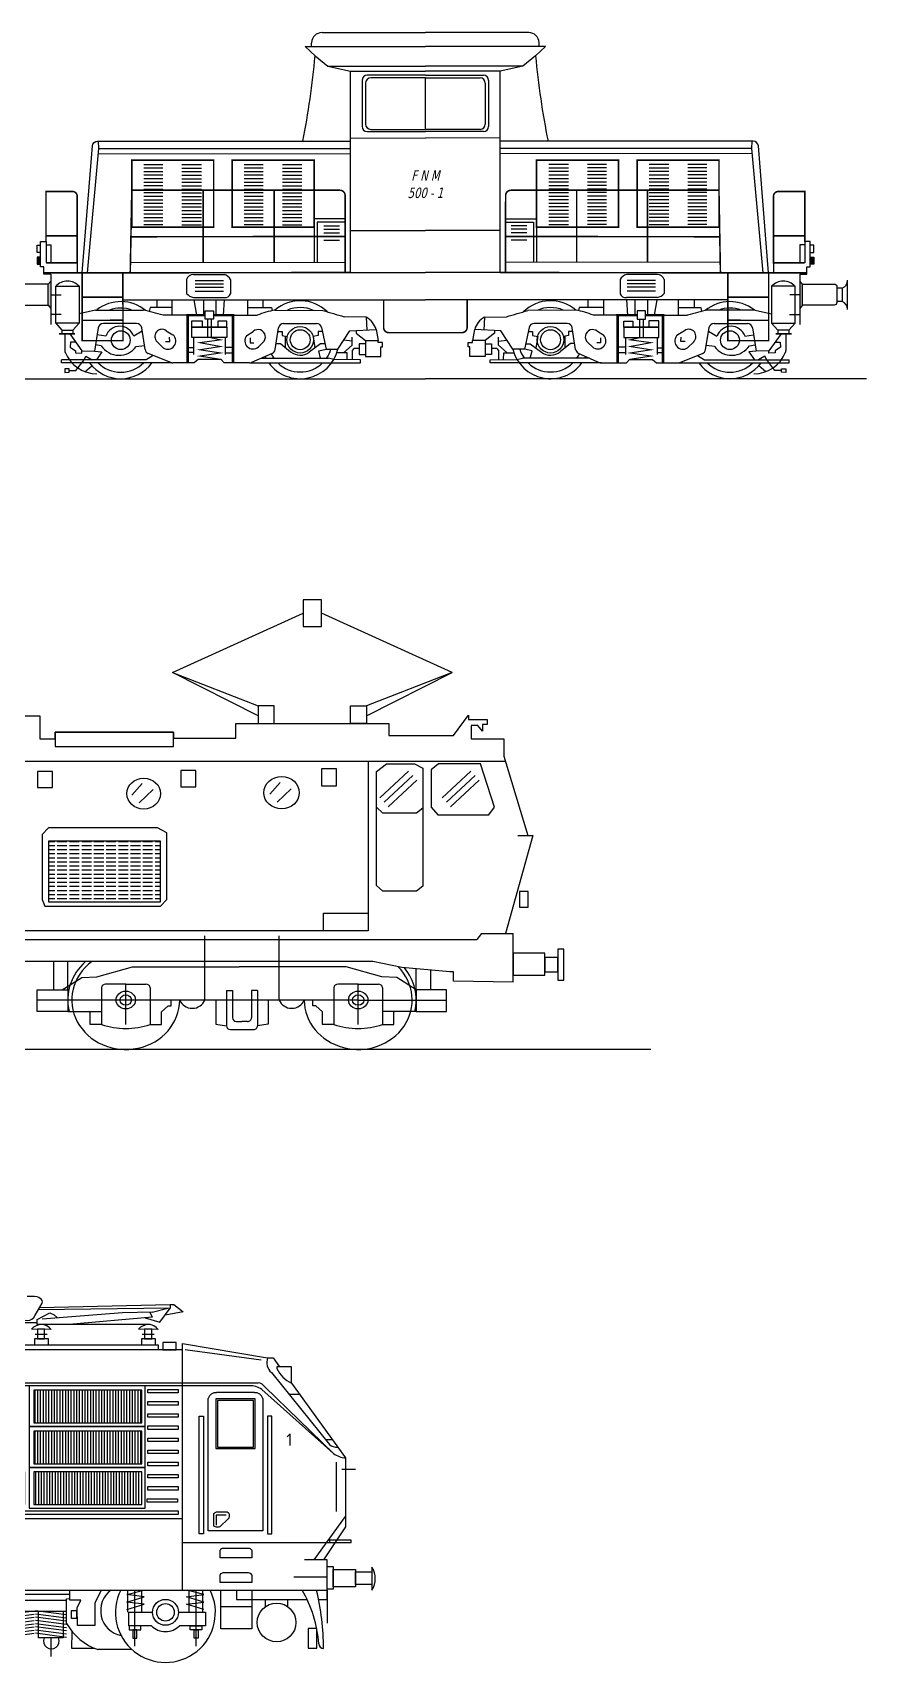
# Model space of a CAD drawing. Extents: x 232357 to 307872, y -9829 to 33775.
# Drawn here: x 297085 to 307309, y -9777 to 10210 of the extents above; entities that cross this region are included whole.
import ezdxf

# ---------------------------------------------------------------- set-up
doc = ezdxf.new("R2010")
doc.units = 0
doc.header["$LTSCALE"] = 750
doc.header["$MEASUREMENT"] = 0
doc.layers.get('0').update_dxf_attribs({"linetype": 'CONTINUOUS'})
doc.styles.get("Standard").update_dxf_attribs({"font": 'eskds.shx', "width": 0.7, "oblique": 14})

# ---------------------------------------------------------------- blocks, each defined once
blk = doc.blocks.new('Skoda 350-004 - lokomotiva')
h = blk.add_hatch()
h.set_pattern_fill('ANSI31', color=256, scale=60, angle=45, style=0)
h.set_pattern_definition([(90, (-1231.785, -578.415), (-7.5, 1e-15), [])])
h.paths.add_polyline_path([(2470.6, 644.9), (2470.6, 733), (2179.3, 733), (2179.3, 644.9)])
h.paths.add_polyline_path([(2158.4, 644.9), (2158.4, 733), (1867, 733), (1867, 644.9)])
h.paths.add_polyline_path([(1867, 623.1), (1867, 535.1), (2158.4, 535.1), (2158.4, 623.1)])
h.paths.add_polyline_path([(2179.3, 623.1), (2179.3, 535.1), (2470.6, 535.1), (2470.6, 623.1)])
h = blk.add_hatch()
h.set_pattern_fill('ANSI31', color=256, scale=60, angle=45, style=0)
h.set_pattern_definition([(90, (3765.4894, -578.415), (7.5, -7e-14), [])])
h.paths.add_polyline_path([(2470.6, 425.2), (2470.6, 513.3), (2179.3, 513.3), (2179.3, 425.2)])
h.paths.add_polyline_path([(2158.4, 513.3), (1867, 513.3), (1867, 425.2), (2158.4, 425.2)])
for p, q in [((1775, 915.3), (2188.7, 915.3)), ((2226.3, 897), (2173.2, 897.7)), ((2215.2, 883.6), (2182.6, 883.6)), ((2514.6, 897), (2461.4, 897.7)), ((2503.5, 883.6), (2470.9, 883.6)), ((2791.6, 813.6), (2587.2, 842)), ((2759.8, 745.2), (1721.4, 745.2)), ((2773.9, 726.5), (2671.1, 726.5)), ((2993.6, 539), (2993.6, 406.7)), ((2579.8, 387.1), (1266.9, 387.1)), ((2579.8, 322.8), (2982.3, 322.8)), ((3034.1, 329), (2975.4, 329)), ((2975.4, 329), (2975.4, 322.8)), ((2982.3, 322.8), (3034.1, 322.8)), ((3034.1, 322.8), (3034.1, 329)), ((2680.8, 281.4), (2680.8, 302.1)), ((2766.4, 281.4), (2680.8, 281.4)), ((2757.7, 307.2), (2689.6, 307.2)), ((2766.4, 302.1), (2766.4, 281.4)), ((2680.8, 215.2), (2680.8, 235.8)), ((2757.7, 241), (2689.6, 241)), ((2766.4, 235.8), (2766.4, 215.2)), ((2880, 230.2), (2969.6, 230.2)), ((3089.8, 256.3), (3089.8, 194.8)), ((2087.3, 184.1), (2276.2, 183.6)), ((2430.2, 182.8), (2475.4, 194.8)), ((2476.8, 176.8), (2430.2, 182.8)), ((2430.2, 162.6), (2476.8, 176.8)), ((2432.8, 135.5), (2432.8, 194.8)), ((2451.4, 43.9), (2451.4, 194.8)), ((2469.9, 135.5), (2469.9, 194.8)), ((2590.9, 176.8), (2637.5, 182.8)), ((2637.5, 162.6), (2590.9, 176.8)), ((2637.5, 182.8), (2592.3, 194.8)), ((2597.8, 135.5), (2597.8, 194.8)), ((2616.4, 43.9), (2616.4, 194.8)), ((2634.9, 135.5), (2634.9, 194.8)), ((2766.4, 215.2), (2680.8, 215.2)), ((2096.1, 128.2), (2179.9, 138.9)), ((2267.4, 128.2), (2183.6, 138.9)), ((2476.8, 156.9), (2430.2, 162.6)), ((2430.2, 142.1), (2476.8, 156.9)), ((2590.9, 156.9), (2637.5, 162.6)), ((2637.5, 142.1), (2590.9, 156.9)), ((2803.5, 150.3), (2803.5, 169.3)), ((2863, 150.3), (2863, 169.3)), ((2096.1, 119.5), (2179.9, 130.3)), ((2096.1, 110.8), (2179.9, 121.6)), ((2096.1, 102.2), (2179.9, 112.9)), ((2096.1, 93.5), (2179.9, 104.3)), ((2096.1, 84.9), (2179.9, 95.6)), ((2267.4, 119.5), (2183.6, 130.3)), ((2267.4, 110.8), (2183.6, 121.6)), ((2267.4, 102.2), (2183.6, 112.9)), ((2267.4, 93.5), (2183.6, 104.3)), ((2267.4, 84.9), (2183.6, 95.6)), ((2096.1, 76.2), (2179.9, 87)), ((2096.1, 67.5), (2179.9, 78.3)), ((2267.4, 76.2), (2183.6, 87)), ((2267.4, 67.5), (2183.6, 78.3)), ((2225.7, 15.9), (2225.7, 65.8)), ((2443.7, 34.5), (2352.6, 34.5))]:
    blk.add_line(p, q)
at = {"lineweight": 30}
blk.add_line((3008.6, 520.4), (3046, 520.4), dxfattribs=at)
for points in [[(2182.6, 934.8), (2201.8, 967.8), (2202.8, 971), (2201.5, 975), (2198.9, 978), (2192.6, 982.4), (2188.3, 984.4), (2181.5, 985.8), (2161.8, 985.8)], [(2492.1, 943.6), (2498.2, 929.5), (2274.1, 909.7), (2188.7, 909.7), (2188.7, 923.4), (2222.2, 941.7), (2233.7, 936.3), (2243, 928.1)], [(2194.9, 955.9), (2546.6, 964.3), (2546.9, 954.2), (2191.2, 949.6)], [(2498.1, 943.7), (2418.2, 941.7), (2201.6, 924.9)], [(2479.6, 927.8), (2519.1, 916.2), (2546.9, 954.2)], [(2498.1, 943.7), (2540.3, 954.1)], [(2546.6, 964.3), (2556.8, 964.3), (2581.9, 944.6), (2533, 935.2)], [(2493, 909.7), (2188.7, 909.7)], [(2579.8, 842), (1721.4, 842)], [(2579.8, 194.8), (2579.8, 858.8)], [(2579.8, 858.8), (2808.7, 820.7), (2823.6, 819.9), (2840.6, 796.5)], [(2872.9, 751.9), (2872.9, 796.5), (2834.1, 796.5), (2834.1, 791.7)], [(1721.4, 753.1), (2783.7, 753.1)], [(2819, 780.6), (2975.7, 586.8)], [(2872.9, 751.9), (3018.7, 551), (3018.7, 365.1), (2959.1, 276)], [(2796.1, 711.2), (2796.1, 354.3), (2648.9, 354.3), (2648.9, 711.2)], [(2801.8, 742), (2986.7, 562.6), (2793.4, 735.1)], [(2866.1, 722.3), (2894.1, 722.8)], [(2870, 584.6), (2869.7, 615.2), (2861.4, 607.1)], [(2983.4, 599.7), (2965.7, 599.1)], [(2663.7, 368.3), (2663.7, 397.6), (2664.5, 400.6), (2665.8, 402.1), (2667.6, 403.7), (2669.1, 405), (2670.9, 405.8), (2672.6, 405.8), (2697.5, 405.8), (2699.8, 405.2), (2703, 403.6), (2704.5, 401.7), (2705.2, 398.8), (2705.2, 394.1), (2705.2, 391.5), (2704.4, 389.2), (2702.7, 386.9), (2679.9, 364.8), (2677.3, 363.8), (2673.8, 363.8), (2670.9, 364.2), (2668.2, 364.8), (2666, 365.6), (2664.5, 366.5), (2663.7, 368.1), (2663.7, 368.3)], [(2697.3, 396.2), (2670.4, 396.2), (2670.4, 370)], [(2934.2, 276), (3018.7, 392.6)], [(1266.9, 149.4), (1485.9, 149.4), (1661, 194.8), (2969.6, 194.8), (2969.6, 276), (2908.4, 276)], [(2361.1, 194.8), (2343.7, 159.1), (2343.7, 99.3), (2297.1, 99.3), (2296.4, 146.8), (2305.8, 167.3), (2276.6, 167.3), (2275.9, 194.8)], [(2766.3, 194.8), (2766.3, 90.7), (2682.8, 90.7), (2682.8, 194.8)], [(2725.6, 194.8), (2725.6, 169.3), (2915.4, 169.3)], [(2946.4, 169.3), (2969.1, 169.3), (2969.1, 194.8), (2969.1, 105.6)], [(2267.7, 105.1), (2267.7, 171.5), (2276.5, 171.7)], [(2496.4, 98.8), (2434.9, 98.8), (2434.9, 135.5), (2499, 135.5)], [(2568.7, 135.5), (2642.1, 135.5), (2642.1, 98.8), (2571.3, 98.8)], [(2682.8, 151), (2766.3, 151)], [(2344, 37.6), (2281.3, 37.6), (2282.8, 82.7)]]:
    blk.add_lwpolyline(points)
for points in [[(2208.4, 897.2), (2189.2, 897.2), (2189.2, 871.1), (2208.4, 871.1)], [(2496.7, 897.2), (2477.4, 897.2), (2477.4, 871.1), (2496.7, 871.1)], [(2513.9, 842), (1828.1, 842), (1828.1, 855.1), (2513.9, 855.1)], [(2218.8, 871.1), (2180.9, 871.1), (2180.9, 855.1), (2218.8, 855.1)], [(2507.1, 871.1), (2469.2, 871.1), (2469.2, 855.1), (2507.1, 855.1)], [(2527, 842), (2562.8, 842), (2562.8, 861.4), (2527, 861.4)], [(2478.9, 745.1), (2166.7, 745.1), (2166.7, 635.2), (2478.9, 635.2)], [(2470.6, 733), (2179.3, 733), (2179.3, 644.9), (2470.6, 644.9)], [(2567.9, 725.7), (2486.3, 725.7), (2486.3, 735.1), (2567.9, 735.1)], [(2567.9, 693), (2486.3, 693), (2486.3, 702.4), (2567.9, 702.4)], [(2775, 710.1), (2669.6, 710.1), (2669.6, 575.9), (2775, 575.9)], [(2770.7, 705.8), (2674.4, 705.8), (2674.4, 579.8), (2770.7, 579.8)], [(2567.9, 660.3), (2486.3, 660.3), (2486.3, 669.7), (2567.9, 669.7)], [(2635.9, 346.7), (2624.3, 346.7), (2624.3, 663.2), (2635.9, 663.2)], [(2809.1, 346.7), (2820.7, 346.7), (2820.7, 663.2), (2809.1, 663.2)], [(2478.9, 635.2), (2166.7, 635.2), (2166.7, 525.3), (2478.9, 525.3)], [(2470.6, 623.1), (2179.3, 623.1), (2179.3, 535.1), (2470.6, 535.1)], [(2567.9, 627.6), (2486.3, 627.6), (2486.3, 637), (2567.9, 637)], [(2567.9, 594.9), (2486.3, 594.9), (2486.3, 604.3), (2567.9, 604.3)], [(2567.9, 562.2), (2486.3, 562.2), (2486.3, 571.6), (2567.9, 571.6)], [(2567.9, 529.4), (2486.3, 529.4), (2486.3, 538.9), (2567.9, 538.9)], [(2478.9, 525.3), (2166.7, 525.3), (2166.7, 415.5), (2478.9, 415.5)], [(2470.6, 513.3), (2179.3, 513.3), (2179.3, 425.2), (2470.6, 425.2)], [(2567.9, 496.7), (2486.3, 496.7), (2486.3, 506.1), (2567.9, 506.1)], [(2565.9, 431.3), (2484.3, 431.3), (2484.3, 440.7), (2565.9, 440.7)], [(2567.9, 464), (2486.3, 464), (2486.3, 473.4), (2567.9, 473.4)], [(2567.9, 398.6), (1349.1, 398.6), (1349.1, 408), (2567.9, 408)], [(2969.6, 258.5), (2985.1, 258.5), (2985.1, 197.4), (2969.6, 197.4)], [(2985.1, 250.1), (3046, 250.1), (3046, 203.8), (2985.1, 203.8)], [(3046, 243.9), (3089.8, 243.9), (3089.8, 209.8), (3046, 209.8)], [(2267.7, 167.1), (2095.7, 167.1), (2095.7, 138.3), (2267.7, 138.3)], [(2258.3, 65.8), (2192, 65.8), (2192, 138.3), (2258.3, 138.3)], [(2293.9, 118.3), (2281.1, 118.3), (2281.1, 140.1), (2293.9, 140.1)], [(2436.1, 87.8), (2467.5, 87.8), (2467.5, 98.8), (2436.1, 98.8)], [(2445.8, 65.2), (2456.5, 65.2), (2456.5, 87.8), (2445.8, 87.8)], [(2631.6, 87.8), (2600.2, 87.8), (2600.2, 98.8), (2631.6, 98.8)], [(2621.9, 65.2), (2611.2, 65.2), (2611.2, 87.8), (2621.9, 87.8)], [(2917.9, 38.4), (2941.3, 38.4), (2941.3, 91), (2917.9, 91)]]:
    blk.add_lwpolyline(points, close=True)
for centre, radius in [((2533.9, 134.8), 34.9), ((2533.9, 134.8), 23.6), ((2833.2, 107.5), 52.1)]:
    blk.add_circle(centre, radius)
for centre, radius, start, end in [((2161.3, 943.7), 23, 204.847, 337.409), ((2199.5, 875), 34.7, 39.1736, 139.3003), ((2487.7, 875), 34.7, 39.1736, 139.3003), ((2845.2, 808.8), 38.4, 161.9317, 227.1436), ((2911.1, 828.1), 85.2, 205.3382, 243.4075), ((2780.7, 728), 25.3, 33.6557, 83.2538), ((2669.7, 704.8), 21.7, 86.2329, 162.993), ((2762.5, 693.2), 52.1, 53.6088, 92.9785), ((2775.3, 704.8), 21.7, 17.007, 93.7671), ((2994, 607.9), 28, 228.9526, 277.3402), ((3021, 607.6), 56.6, 232.7284, 267.7538), ((2688.8, 298.4), 8.79, 84.9956, 155.6549), ((2758.4, 298.4), 8.79, 24.3451, 95.0044), ((2688.8, 232.2), 8.79, 84.9956, 155.6549), ((2758.4, 232.2), 8.79, 24.3451, 95.0044), ((3042, 225.6), 56.8, 327.2591, 32.7409), ((2427.8, 139.4), 68.5, 126.0734, 258.7149), ((2533.7, 134.6), 134.6, 153.4664, 26.5336), ((2618.7, 27.7), 328.7, 3.9087, 30.5407), ((2244.1, 30.7), 715.8, 0.544, 13.2477), ((2399.4, 177), 150, 208.6272, 251.8022), ((2533.9, 134.8), 52, 223.9115, 316.0885), ((2226.7, 57.3), 21, 156.0682, 23.9318), ((2959.7, 50.6), 13.1, 182.0236, 270.7394)]:
    blk.add_arc(centre, radius, start, end)

msp = doc.modelspace()

# ---------------------------------------------------------------- hatches: boundary and pattern name
at = {"lineweight": -2}
for points in [[(297183, 7456), (297139, 7456), (297139, 7369), (297183, 7369)], [(306619, 7456), (306663, 7456), (306663, 7369), (306619, 7369)], [(297309, 7162), (297275, 7126), (297275, 6867), (297309, 6827)], [(306492, 7162), (306527, 7126), (306527, 6867), (306492, 6827)]]:
    msp.add_hatch(color=0, dxfattribs=at).paths.add_polyline_path(points)
at = {"linetype": 'Continuous', "lineweight": -2}
h = msp.add_hatch(dxfattribs=at)
h.set_pattern_fill('ACAD_ISO02W100', color=0, scale=10, style=0)
h.set_pattern_definition([(180, (1845656.3, -599313.247), (0, 50), [120, -30])])
h.paths.add_polyline_path([(297281, 292), (298652, 292), (298652, -451), (297281, -451)])

# ---------------------------------------------------------------- linework, layer by layer
at = {"color": 0, "lineweight": -2}
for p, q in [((300634, 10210), (301901, 10210)), ((303168, 10210), (301901, 10210)), ((300426, 10041), (300549, 9925)), ((300426, 10041), (301901, 10041)), ((300505, 10041), (300506, 10086)), ((303376, 10041), (301901, 10041)), ((303376, 10041), (303252, 9925)), ((303297, 10041), (303296, 10086)), ((300549, 9925), (300706, 9796)), ((300706, 9796), (300982, 9737)), ((300706, 9796), (301901, 9796)), ((303096, 9796), (301901, 9796)), ((303096, 9796), (302820, 9737)), ((303252, 9925), (303096, 9796)), ((300982, 9737), (301901, 9737)), ((300982, 7267), (300982, 9737)), ((301125, 9624), (301125, 9060)), ((301901, 9687), (301189, 9687)), ((301901, 9655), (301231, 9655)), ((302820, 9737), (301901, 9737)), ((301901, 9687), (302613, 9687)), ((301901, 9655), (302571, 9655)), ((302677, 9624), (302677, 9060)), ((302820, 7267), (302820, 9737)), ((301167, 9591), (301167, 9087)), ((302634, 9591), (302634, 9087)), ((301189, 8996), (301901, 8996)), ((301231, 9023), (301901, 9023)), ((302571, 9023), (301901, 9023)), ((302613, 8996), (301901, 8996)), ((297896, 8790), (297892, 8878)), ((300982, 8918), (301901, 8917)), ((302820, 8918), (301901, 8917)), ((305906, 8790), (305909, 8878)), ((297757, 7263), (297896, 8790)), ((297890, 8724), (300982, 8727)), ((305912, 8724), (302820, 8727)), ((306045, 7263), (305906, 8790)), ((298448, 8594), (298681, 8594)), ((298448, 8550), (298681, 8550)), ((298448, 8507), (298681, 8507)), ((298448, 8464), (298681, 8464)), ((298448, 8420), (298681, 8420)), ((298916, 8592), (299154, 8592)), ((298916, 8548), (299154, 8548)), ((298916, 8505), (299154, 8505)), ((298916, 8461), (299154, 8461)), ((298916, 8418), (299154, 8418)), ((299680, 8594), (299912, 8594)), ((299680, 8550), (299912, 8550)), ((299680, 8507), (299912, 8507)), ((299680, 8464), (299912, 8464)), ((299680, 8420), (299912, 8420)), ((300147, 8592), (300386, 8592)), ((300147, 8548), (300386, 8548)), ((300147, 8505), (300386, 8505)), ((300147, 8461), (300386, 8461)), ((300147, 8418), (300386, 8418)), ((303655, 8592), (303416, 8592)), ((303655, 8548), (303416, 8548)), ((303655, 8505), (303416, 8505)), ((303655, 8461), (303416, 8461)), ((303655, 8418), (303416, 8418)), ((304122, 8594), (303889, 8594)), ((304122, 8550), (303889, 8550)), ((304122, 8507), (303889, 8507)), ((304122, 8464), (303889, 8464)), ((304122, 8420), (303889, 8420)), ((304886, 8592), (304647, 8592)), ((304886, 8548), (304647, 8548)), ((304886, 8505), (304647, 8505)), ((304886, 8461), (304647, 8461)), ((304886, 8418), (304647, 8418)), ((305354, 8594), (305121, 8594)), ((305354, 8550), (305121, 8550)), ((305354, 8507), (305121, 8507)), ((305354, 8464), (305121, 8464)), ((305354, 8420), (305121, 8420)), ((298448, 8377), (298681, 8377)), ((298448, 8333), (298681, 8333)), ((298448, 8290), (298681, 8290)), ((298448, 8247), (298681, 8247)), ((298448, 8203), (298681, 8203)), ((298916, 8375), (299154, 8375)), ((298916, 8331), (299154, 8331)), ((298916, 8288), (299154, 8288)), ((298916, 8245), (299154, 8245)), ((298916, 8201), (299154, 8201)), ((299680, 8377), (299912, 8377)), ((299680, 8333), (299912, 8333)), ((299680, 8290), (299912, 8290)), ((299680, 8247), (299912, 8247)), ((299680, 8203), (299912, 8203)), ((300147, 8375), (300386, 8375)), ((300147, 8331), (300386, 8331)), ((300147, 8288), (300386, 8288)), ((300147, 8245), (300386, 8245)), ((300147, 8201), (300386, 8201)), ((303655, 8375), (303416, 8375)), ((303655, 8331), (303416, 8331)), ((303655, 8288), (303416, 8288)), ((303655, 8245), (303416, 8245)), ((303655, 8201), (303416, 8201)), ((304122, 8377), (303889, 8377)), ((304122, 8333), (303889, 8333)), ((304122, 8290), (303889, 8290)), ((304122, 8247), (303889, 8247)), ((304122, 8203), (303889, 8203)), ((304886, 8375), (304647, 8375)), ((304886, 8331), (304647, 8331)), ((304886, 8288), (304647, 8288)), ((304886, 8245), (304647, 8245)), ((304886, 8201), (304647, 8201)), ((305354, 8377), (305121, 8377)), ((305354, 8333), (305121, 8333)), ((305354, 8290), (305121, 8290)), ((305354, 8247), (305121, 8247)), ((305354, 8203), (305121, 8203)), ((298448, 8160), (298681, 8160)), ((298448, 8160), (298681, 8160)), ((298448, 8116), (298681, 8116)), ((298448, 8073), (298681, 8073)), ((298448, 8030), (298681, 8030)), ((298916, 8158), (299154, 8158)), ((298916, 8114), (299154, 8114)), ((298916, 8071), (299154, 8071)), ((298916, 8028), (299154, 8028)), ((299680, 8160), (299912, 8160)), ((299680, 8160), (299912, 8160)), ((299680, 8116), (299912, 8116)), ((299680, 8073), (299912, 8073)), ((299680, 8030), (299912, 8030)), ((300147, 8158), (300386, 8158)), ((300147, 8114), (300386, 8114)), ((300147, 8071), (300386, 8071)), ((300147, 8028), (300386, 8028)), ((303655, 8158), (303416, 8158)), ((303655, 8114), (303416, 8114)), ((303655, 8071), (303416, 8071)), ((303655, 8028), (303416, 8028)), ((304122, 8160), (303889, 8160)), ((304122, 8160), (303889, 8160)), ((304122, 8116), (303889, 8116)), ((304122, 8073), (303889, 8073)), ((304122, 8030), (303889, 8030)), ((304886, 8158), (304647, 8158)), ((304886, 8114), (304647, 8114)), ((304886, 8071), (304647, 8071)), ((304886, 8028), (304647, 8028)), ((305354, 8160), (305121, 8160)), ((305354, 8160), (305121, 8160)), ((305354, 8116), (305121, 8116)), ((305354, 8073), (305121, 8073)), ((305354, 8030), (305121, 8030)), ((298448, 7986), (298681, 7986)), ((298448, 7943), (298681, 7943)), ((298448, 7943), (298681, 7943)), ((298448, 7900), (298681, 7900)), ((298448, 7856), (298681, 7856)), ((298916, 7984), (299154, 7984)), ((298916, 7941), (299154, 7941)), ((298916, 7897), (299154, 7897)), ((298916, 7854), (299154, 7854)), ((299680, 7986), (299912, 7986)), ((299680, 7943), (299912, 7943)), ((299680, 7943), (299912, 7943)), ((299680, 7900), (299912, 7900)), ((299680, 7856), (299912, 7856)), ((300147, 7984), (300386, 7984)), ((300147, 7941), (300386, 7941)), ((300147, 7897), (300386, 7897)), ((300147, 7854), (300386, 7854)), ((300917, 7926), (300536, 7926)), ((300536, 7926), (300537, 7394)), ((300917, 7883), (300576, 7883)), ((300576, 7883), (300576, 7394)), ((300656, 7840), (300849, 7840)), ((300656, 7797), (300849, 7797)), ((300656, 7797), (300849, 7797)), ((302885, 7926), (303265, 7926)), ((302885, 7883), (303226, 7883)), ((303145, 7840), (302953, 7840)), ((303145, 7797), (302953, 7797)), ((303145, 7797), (302953, 7797)), ((303226, 7883), (303225, 7394)), ((303265, 7926), (303265, 7394)), ((303655, 7984), (303416, 7984)), ((303655, 7941), (303416, 7941)), ((303655, 7897), (303416, 7897)), ((303655, 7854), (303416, 7854)), ((304122, 7986), (303889, 7986)), ((304122, 7943), (303889, 7943)), ((304122, 7943), (303889, 7943)), ((304122, 7900), (303889, 7900)), ((304122, 7856), (303889, 7856)), ((304886, 7984), (304647, 7984)), ((304886, 7941), (304647, 7941)), ((304886, 7897), (304647, 7897)), ((304886, 7854), (304647, 7854)), ((305354, 7986), (305121, 7986)), ((305354, 7943), (305121, 7943)), ((305354, 7943), (305121, 7943)), ((305354, 7900), (305121, 7900)), ((305354, 7856), (305121, 7856)), ((297139, 7514), (297139, 7603)), ((297139, 7603), (297183, 7603)), ((297183, 7339), (297183, 7647)), ((297183, 7647), (297249, 7647)), ((297249, 7647), (297249, 7387)), ((297249, 7606), (297308, 7606)), ((297308, 7606), (297308, 7387)), ((300656, 7753), (300849, 7753)), ((300656, 7666), (300849, 7666)), ((303145, 7753), (302953, 7753)), ((303145, 7666), (302953, 7666)), ((306553, 7606), (306494, 7606)), ((306494, 7606), (306494, 7387)), ((306619, 7647), (306553, 7647)), ((306553, 7647), (306553, 7387)), ((306619, 7339), (306619, 7647)), ((306663, 7603), (306619, 7603)), ((306663, 7514), (306663, 7603)), ((297183, 7514), (297139, 7514)), ((297183, 7456), (297139, 7456)), ((297139, 7456), (297139, 7369)), ((306619, 7514), (306663, 7514)), ((306619, 7456), (306663, 7456)), ((306663, 7456), (306663, 7369)), ((297139, 7369), (297183, 7369)), ((297223, 7339), (297183, 7339)), ((297223, 7246), (297223, 7339)), ((297309, 7246), (297223, 7246)), ((297309, 7246), (297309, 6631)), ((297632, 7387), (297632, 7263)), ((298285, 7392), (300917, 7395)), ((299057, 7243), (299436, 7243)), ((300983, 7267), (301901, 7266)), ((302818, 7267), (301901, 7266)), ((305517, 7392), (302884, 7395)), ((304745, 7243), (304366, 7243)), ((306170, 7387), (306169, 7263)), ((306492, 7246), (306492, 6631)), ((306492, 7246), (306579, 7246)), ((306579, 7246), (306579, 7339)), ((306579, 7339), (306619, 7339)), ((306663, 7369), (306619, 7369)), ((297275, 7126), (297309, 7162)), ((297368, 7099), (297655, 7099)), ((297368, 6648), (297368, 7099)), ((297655, 7099), (297655, 6648)), ((298973, 7183), (298973, 7010)), ((299080, 7169), (299426, 7169)), ((299080, 7127), (299426, 7127)), ((299080, 7086), (299426, 7086)), ((299080, 7037), (299426, 7037)), ((299081, 7169), (299427, 7169)), ((299511, 7180), (299511, 7007)), ((304291, 7180), (304291, 7007)), ((304721, 7169), (304375, 7169)), ((304722, 7169), (304376, 7169)), ((304722, 7127), (304376, 7127)), ((304722, 7086), (304376, 7086)), ((304722, 7037), (304376, 7037)), ((304829, 7183), (304829, 7010)), ((306434, 7099), (306146, 7099)), ((306146, 7099), (306146, 6648)), ((306434, 6648), (306434, 7099)), ((306527, 7126), (306492, 7162)), ((307011, 7076), (306947, 7076)), ((307077, 7105), (307077, 7172)), ((307077, 6882), (307077, 7105)), ((297275, 6867), (297309, 6827)), ((297309, 6993), (297433, 6993)), ((297857, 6807), (297655, 6760)), ((297857, 6807), (298440, 6807)), ((298525, 6839), (298512, 6789)), ((298606, 6839), (298525, 6839)), ((298606, 6934), (298606, 6843)), ((298796, 6839), (298606, 6839)), ((298796, 6744), (298796, 6934)), ((299057, 6962), (299436, 6962)), ((299061, 6934), (299094, 6744)), ((299179, 6934), (299179, 6744)), ((299202, 6744), (299202, 6797)), ((299202, 6797), (299302, 6797)), ((299302, 6797), (299302, 6694)), ((299333, 6934), (299333, 6744)), ((299434, 6934), (299422, 6744)), ((299718, 6934), (299718, 6744)), ((299718, 6839), (300014, 6839)), ((299907, 6934), (299907, 6839)), ((300014, 6839), (300024, 6800)), ((300056, 6807), (300645, 6802)), ((303746, 6807), (303157, 6802)), ((303787, 6839), (303778, 6800)), ((304084, 6839), (303787, 6839)), ((303895, 6934), (303895, 6839)), ((304084, 6934), (304084, 6744)), ((304745, 6962), (304366, 6962)), ((304368, 6934), (304379, 6744)), ((304469, 6934), (304469, 6744)), ((304600, 6797), (304500, 6797)), ((304500, 6797), (304500, 6694)), ((304600, 6744), (304600, 6797)), ((304623, 6934), (304623, 6744)), ((304740, 6934), (304708, 6744)), ((305006, 6744), (305006, 6934)), ((305006, 6839), (305196, 6839)), ((305196, 6934), (305196, 6843)), ((305196, 6839), (305277, 6839)), ((305277, 6839), (305289, 6789)), ((305945, 6807), (305362, 6807)), ((305945, 6807), (306146, 6760)), ((306492, 6993), (306369, 6993)), ((306527, 6867), (306492, 6827)), ((307077, 6814), (307077, 6882)), ((297436, 6753), (297309, 6753)), ((297655, 6648), (297368, 6648)), ((297368, 6648), (297442, 6562)), ((297577, 6562), (297655, 6648)), ((298360, 6642), (297952, 6642)), ((298986, 6744), (298686, 6744)), ((299038, 6597), (299038, 6674)), ((299038, 6674), (299162, 6674)), ((299038, 6472), (299038, 6597)), ((299162, 6674), (299162, 6597)), ((299202, 6694), (299202, 6744)), ((299302, 6694), (299202, 6694)), ((299231, 6694), (299231, 6597)), ((299231, 6597), (299231, 6472)), ((299275, 6694), (299275, 6597)), ((299275, 6597), (299275, 6472)), ((299466, 6672), (299354, 6672)), ((299354, 6672), (299354, 6597)), ((299466, 6597), (299466, 6672)), ((299466, 6597), (299466, 6472)), ((299543, 6744), (299840, 6744)), ((300162, 6643), (300566, 6643)), ((301176, 6719), (300906, 6725)), ((301176, 6719), (301183, 6562)), ((302626, 6719), (302619, 6562)), ((302626, 6719), (302896, 6725)), ((303640, 6643), (303236, 6643)), ((304259, 6744), (303962, 6744)), ((304336, 6597), (304336, 6672)), ((304336, 6672), (304447, 6672)), ((304336, 6597), (304336, 6472)), ((304447, 6672), (304447, 6597)), ((304500, 6694), (304600, 6694)), ((304527, 6694), (304527, 6597)), ((304527, 6597), (304527, 6472)), ((304571, 6694), (304571, 6597)), ((304571, 6597), (304571, 6472)), ((304600, 6694), (304600, 6744)), ((304764, 6674), (304640, 6674)), ((304640, 6674), (304640, 6597)), ((304764, 6597), (304764, 6674)), ((304764, 6472), (304764, 6597)), ((304816, 6744), (305116, 6744)), ((305442, 6642), (305850, 6642)), ((306146, 6648), (306434, 6648)), ((306224, 6562), (306146, 6648)), ((306434, 6648), (306359, 6562)), ((306365, 6753), (306492, 6753)), ((297442, 6562), (297577, 6562)), ((297442, 6562), (297442, 6515)), ((297480, 6515), (297479, 6312)), ((297540, 6515), (297689, 6308)), ((297548, 6412), (297546, 6352)), ((297614, 6412), (297548, 6412)), ((297577, 6562), (297577, 6515)), ((297889, 6588), (297845, 6302)), ((297981, 6487), (297876, 6503)), ((298429, 6549), (298324, 6487)), ((298464, 6322), (298423, 6588)), ((298611, 6418), (298685, 6344)), ((298715, 6423), (298767, 6421)), ((298722, 6554), (298806, 6504)), ((298767, 6421), (298765, 6475)), ((299466, 6472), (299038, 6472)), ((299059, 6472), (299059, 6260)), ((299447, 6472), (299447, 6260)), ((299711, 6493), (299791, 6545)), ((299752, 6465), (299752, 6405)), ((299752, 6405), (299798, 6406)), ((299853, 6356), (299908, 6409)), ((300058, 6322), (300099, 6588)), ((300092, 6544), (300146, 6544)), ((300146, 6544), (300143, 6497)), ((300143, 6497), (300207, 6482)), ((300185, 6345), (300185, 6487)), ((300588, 6497), (300524, 6482)), ((300524, 6482), (300547, 6342)), ((300639, 6544), (300585, 6544)), ((300585, 6544), (300588, 6497)), ((300628, 6592), (300685, 6326)), ((300829, 6326), (300974, 6553)), ((301003, 6425), (300902, 6439)), ((300974, 6553), (301297, 6568)), ((301003, 6375), (301003, 6475)), ((301052, 6556), (301052, 6523)), ((301052, 6523), (301166, 6433)), ((301166, 6433), (301323, 6433)), ((301166, 6433), (301166, 6239)), ((301297, 6568), (301323, 6433)), ((301323, 6411), (301323, 6433)), ((301375, 6411), (301323, 6411)), ((301375, 6355), (301375, 6411)), ((302427, 6355), (302427, 6411)), ((302427, 6411), (302478, 6411)), ((302505, 6568), (302478, 6433)), ((302636, 6433), (302478, 6433)), ((302478, 6411), (302478, 6433)), ((302828, 6553), (302505, 6568)), ((302749, 6523), (302636, 6433)), ((302636, 6433), (302636, 6239)), ((302749, 6556), (302749, 6523)), ((302799, 6375), (302799, 6475)), ((302799, 6425), (302900, 6439)), ((302972, 6326), (302828, 6553)), ((303173, 6592), (303117, 6326)), ((303163, 6544), (303216, 6544)), ((303216, 6544), (303214, 6497)), ((303214, 6497), (303278, 6482)), ((303278, 6482), (303254, 6342)), ((303658, 6497), (303595, 6482)), ((303617, 6345), (303617, 6487)), ((303709, 6544), (303656, 6544)), ((303656, 6544), (303658, 6497)), ((303743, 6322), (303703, 6588)), ((303949, 6356), (303894, 6409)), ((304049, 6405), (304004, 6406)), ((304091, 6493), (304011, 6545)), ((304049, 6465), (304049, 6405)), ((304336, 6472), (304764, 6472)), ((304355, 6472), (304355, 6260)), ((304743, 6472), (304743, 6260)), ((305079, 6554), (304995, 6504)), ((305035, 6421), (305037, 6475)), ((305086, 6423), (305035, 6421)), ((305191, 6418), (305117, 6344)), ((305338, 6322), (305379, 6588)), ((305373, 6549), (305477, 6487)), ((305820, 6487), (305926, 6503)), ((305913, 6588), (305957, 6302)), ((306262, 6515), (306113, 6308)), ((306187, 6412), (306253, 6412)), ((306359, 6562), (306224, 6562)), ((306224, 6562), (306224, 6515)), ((306253, 6412), (306256, 6352)), ((306321, 6515), (306322, 6312)), ((306359, 6562), (306359, 6515)), ((297546, 6352), (297612, 6308)), ((297612, 6308), (297612, 6282)), ((297612, 6282), (297689, 6278)), ((297689, 6308), (297845, 6302)), ((297689, 6278), (297690, 6308)), ((297715, 6195), (297739, 6243)), ((297739, 6243), (297815, 6195)), ((297845, 6302), (297935, 6296)), ((297927, 6369), (297857, 6380)), ((297935, 6296), (297867, 6195)), ((298354, 6359), (298456, 6374)), ((298563, 6249), (298476, 6195)), ((298781, 6163), (298503, 6273)), ((299059, 6342), (298986, 6342)), ((299059, 6285), (298986, 6285)), ((299116, 6202), (299065, 6159)), ((299397, 6202), (299116, 6202)), ((299433, 6159), (299397, 6202)), ((299447, 6350), (299543, 6350)), ((299447, 6282), (299543, 6282)), ((300021, 6273), (299768, 6164)), ((299888, 6216), (300712, 6219)), ((300069, 6395), (300123, 6395)), ((300123, 6395), (300247, 6295)), ((300617, 6393), (300477, 6291)), ((300593, 6308), (300685, 6326)), ((300614, 6219), (300593, 6308)), ((300670, 6393), (300617, 6393)), ((300685, 6326), (300829, 6326)), ((300778, 6201), (300712, 6219)), ((301106, 6198), (300778, 6201)), ((300940, 6282), (300816, 6283)), ((300899, 6282), (301003, 6375)), ((300942, 6199), (300940, 6282)), ((301023, 6337), (301003, 6310)), ((301003, 6310), (301003, 6199)), ((301166, 6393), (301091, 6393)), ((301091, 6393), (301091, 6263)), ((301091, 6263), (301166, 6263)), ((301106, 6159), (301106, 6198)), ((301166, 6239), (301353, 6239)), ((301353, 6239), (301353, 6355)), ((301353, 6355), (301375, 6355)), ((302448, 6355), (302427, 6355)), ((302448, 6239), (302448, 6355)), ((302636, 6239), (302448, 6239)), ((302636, 6393), (302711, 6393)), ((302711, 6263), (302636, 6263)), ((302695, 6198), (303024, 6201)), ((302695, 6159), (302695, 6198)), ((302711, 6393), (302711, 6263)), ((302779, 6337), (302798, 6310)), ((302798, 6310), (302799, 6199)), ((302902, 6282), (302799, 6375)), ((302860, 6199), (302862, 6282)), ((302862, 6282), (302985, 6283)), ((303117, 6326), (302972, 6326)), ((303024, 6201), (303090, 6219)), ((303913, 6216), (303090, 6219)), ((303209, 6308), (303117, 6326)), ((303131, 6393), (303184, 6393)), ((303184, 6393), (303324, 6291)), ((303188, 6219), (303209, 6308)), ((303679, 6395), (303554, 6295)), ((303732, 6395), (303679, 6395)), ((303781, 6273), (304033, 6164)), ((304355, 6350), (304259, 6350)), ((304355, 6282), (304259, 6282)), ((304369, 6159), (304405, 6202)), ((304405, 6202), (304686, 6202)), ((304686, 6202), (304737, 6159)), ((304743, 6342), (304816, 6342)), ((304743, 6285), (304816, 6285)), ((305021, 6163), (305298, 6273)), ((305238, 6249), (305325, 6195)), ((305447, 6359), (305346, 6374)), ((305957, 6302), (305867, 6296)), ((305867, 6296), (305935, 6195)), ((305875, 6369), (305945, 6380)), ((306113, 6308), (305957, 6302)), ((306062, 6243), (305987, 6195)), ((306087, 6195), (306062, 6243)), ((306113, 6278), (306112, 6308)), ((306190, 6282), (306113, 6278)), ((306256, 6352), (306190, 6308)), ((306190, 6308), (306190, 6282)), ((297441, 6159), (297440, 6195)), ((298476, 6195), (297440, 6195)), ((298793, 6160), (297441, 6159)), ((297481, 6087), (297481, 6042)), ((297532, 6086), (297481, 6087)), ((297481, 6042), (297532, 6044)), ((297532, 6044), (297532, 6086)), ((297532, 6065), (297614, 6066)), ((297614, 6066), (297715, 6195)), ((297727, 6051), (297811, 6125)), ((299065, 6159), (298804, 6159)), ((299743, 6159), (299433, 6159)), ((299743, 6159), (301106, 6159)), ((304059, 6159), (302695, 6159)), ((304059, 6159), (304369, 6159)), ((304737, 6159), (304997, 6159)), ((305009, 6160), (306361, 6159)), ((305325, 6195), (306362, 6195)), ((306075, 6051), (305991, 6125)), ((306188, 6066), (306087, 6195)), ((306270, 6065), (306188, 6066)), ((306270, 6086), (306321, 6087)), ((306270, 6044), (306270, 6086)), ((306321, 6042), (306270, 6044)), ((306321, 6087), (306321, 6042)), ((306361, 6159), (306362, 6195)), ((296493, 5965), (301901, 5965)), ((307309, 5965), (301901, 5965))]:
    msp.add_line(p, q, dxfattribs=at)
at = {"color": 0, "linetype": 'Continuous', "lineweight": -2}
for p, q in [((300401, 3252), (300401, 2928)), ((300629, 3252), (300401, 3252)), ((300629, 2928), (300629, 3252)), ((298801, 2363), (300401, 3090)), ((302229, 2363), (300629, 3090)), ((300401, 2928), (300629, 2928)), ((298801, 2363), (299852, 1952)), ((299852, 1829), (298801, 2363)), ((302229, 2363), (301178, 1952)), ((301178, 1829), (302229, 2363)), ((294688, 1829), (297175, 1829)), ((297175, 1829), (297175, 1547)), ((299852, 1955), (299852, 1735)), ((300046, 1955), (299852, 1955)), ((300046, 1735), (300046, 1955)), ((300983, 1735), (300983, 1955)), ((300983, 1955), (301178, 1955)), ((301178, 1955), (301178, 1735)), ((302246, 1589), (302429, 1840)), ((302429, 1840), (302429, 1787)), ((297361, 1547), (297361, 1631)), ((297361, 1631), (298812, 1631)), ((297361, 1631), (297361, 1453)), ((298812, 1631), (297361, 1631)), ((298812, 1631), (298812, 1557)), ((298812, 1453), (298812, 1631)), ((299578, 1557), (299578, 1735)), ((299578, 1735), (301452, 1735)), ((299852, 1735), (300046, 1735)), ((301178, 1735), (300983, 1735)), ((301452, 1735), (301452, 1589)), ((302429, 1787), (302657, 1787)), ((302543, 1714), (302463, 1714)), ((302463, 1714), (302463, 1547)), ((302600, 1641), (302543, 1714)), ((302657, 1725), (302600, 1725)), ((302600, 1725), (302600, 1641)), ((302657, 1787), (302657, 1725)), ((297175, 1547), (297361, 1547)), ((297361, 1453), (298812, 1453)), ((298812, 1557), (299578, 1557)), ((301452, 1589), (302246, 1589)), ((302463, 1547), (302863, 1547)), ((302863, 1547), (302863, 1338)), ((294642, 1275), (302882, 1275)), ((294642, 1275), (301200, 1275)), ((301200, 1275), (301200, -807)), ((301300, 1149), (301426, 1244)), ((301426, 1244), (301768, 1244)), ((301768, 1244), (301871, 1191)), ((302063, 1244), (301972, 1170)), ((302577, 1244), (302063, 1244)), ((302749, 710), (302577, 1244)), ((302863, 1338), (303158, 365)), ((297144, 1149), (297144, 951)), ((297327, 1149), (297144, 1149)), ((297327, 951), (297327, 1149)), ((298428, 1002), (298301, 859)), ((298904, 1160), (298904, 961)), ((299087, 1160), (298904, 1160)), ((299087, 961), (299087, 1160)), ((300119, 1012), (299992, 870)), ((300629, 1181), (300629, 972)), ((300812, 1181), (300629, 1181)), ((300812, 972), (300812, 1181)), ((301300, -248), (301300, 1149)), ((301696, 1152), (301344, 827)), ((301747, 1098), (301395, 772)), ((301798, 1043), (301446, 717)), ((301871, 1191), (301871, -258)), ((301972, 1170), (301972, 710)), ((302460, 1152), (302108, 827)), ((302510, 1098), (302159, 772)), ((302561, 1043), (302209, 717)), ((297144, 951), (297327, 951)), ((298563, 927), (298391, 762)), ((298904, 961), (299087, 961)), ((300254, 937), (300082, 773)), ((300629, 972), (300812, 972)), ((301380, 637), (301300, 710)), ((301791, 637), (301380, 637)), ((301871, 700), (301791, 637)), ((301972, 710), (302052, 616)), ((302052, 616), (302680, 616)), ((302680, 616), (302749, 710)), ((297281, 459), (297201, 375)), ((298618, 459), (297281, 459)), ((298732, 396), (298618, 459)), ((297201, 375), (297201, -420)), ((297281, 292), (297281, -451)), ((298652, 292), (297281, 292)), ((298652, -451), (298652, 292)), ((298732, -420), (298732, 396)), ((303217, 365), (302883, -838)), ((303035, 365), (303217, 365)), ((301380, -321), (301300, -248)), ((301791, -321), (301380, -321)), ((301871, -258), (301791, -321)), ((303057, -325), (303057, -514)), ((303160, -325), (303057, -325)), ((303160, -514), (303160, -325)), ((297201, -420), (297236, -503)), ((297236, -503), (298652, -503)), ((297281, -451), (298652, -451)), ((298652, -503), (298732, -420)), ((300652, -587), (301200, -587)), ((300652, -807), (300652, -587)), ((301200, -587), (301200, -807)), ((303057, -514), (303160, -514)), ((301200, -807), (294642, -807)), ((294791, -911), (302532, -911)), ((301200, -807), (300652, -807)), ((302589, -838), (302532, -911)), ((302589, -838), (302977, -838)), ((302977, -1434), (302977, -838)), ((301258, -1183), (294768, -1183)), ((301612, -1256), (301258, -1183)), ((302977, -1079), (302977, -1351)), ((303366, -1079), (302977, -1079)), ((303366, -1351), (303366, -1079)), ((303366, -1132), (303366, -1309)), ((303526, -1132), (303366, -1132)), ((303526, -1032), (303526, -1409)), ((303597, -1032), (303526, -1032)), ((303526, -1309), (303526, -1132)), ((303597, -1409), (303597, -1032)), ((302200, -1309), (301612, -1256)), ((302246, -1309), (302200, -1309)), ((302246, -1424), (302246, -1309)), ((302977, -1351), (303366, -1351)), ((303366, -1309), (303526, -1309)), ((302977, -1434), (302246, -1424)), ((303526, -1409), (303597, -1409)), ((299511, -2016), (299794, -2016)), ((304664, -2260), (283502, -2260))]:
    msp.add_line(p, q, dxfattribs=at)
at = {"color": 0, "linetype": 'Continuous', "lineweight": -2, "ltscale": 1.75}
for p, q in [((299196, -1654), (299196, -869)), ((300109, -1654), (300109, -869)), ((297341, -1183), (297341, -1531)), ((297515, -1531), (297515, -1183)), ((297449, -1531), (297688, -1376)), ((297688, -1376), (297871, -1371)), ((297871, -1371), (298309, -1247)), ((298309, -1247), (299619, -1247)), ((300929, -1247), (299619, -1247)), ((301368, -1371), (300929, -1247)), ((301550, -1376), (301368, -1371)), ((301789, -1531), (301550, -1376)), ((301789, -1531), (301789, -1272)), ((301964, -1288), (301964, -1531)), ((297142, -1794), (297142, -1531)), ((297142, -1531), (297515, -1531)), ((297515, -1531), (297515, -1794)), ((297930, -1504), (297930, -1954)), ((298227, -1458), (297980, -1458)), ((298227, -1954), (298227, -1458)), ((298227, -1458), (298475, -1458)), ((298227, -1879), (298227, -1507)), ((298525, -1504), (298525, -1954)), ((299461, -1538), (299461, -1971)), ((299461, -1538), (299536, -1538)), ((299536, -1538), (299536, -1871)), ((299769, -1538), (299769, -1871)), ((299844, -1538), (299769, -1538)), ((299844, -1538), (299844, -1971)), ((300780, -1504), (300780, -1954)), ((301077, -1458), (300830, -1458)), ((301077, -1458), (301325, -1458)), ((301077, -1954), (301077, -1458)), ((301077, -1879), (301077, -1507)), ((301375, -1504), (301375, -1954)), ((301789, -1531), (301789, -1794)), ((302162, -1531), (301789, -1531)), ((302162, -1794), (302162, -1531)), ((298227, -1654), (297142, -1654)), ((297515, -1794), (297142, -1794)), ((297515, -1794), (297930, -1794)), ((297789, -1801), (297782, -1794)), ((301077, -1654), (298227, -1654)), ((298666, -1801), (298746, -1726)), ((298746, -1726), (298785, -1726)), ((298785, -1726), (298785, -1654)), ((299331, -1654), (299331, -1951)), ((299974, -1654), (299974, -1951)), ((300519, -1726), (300519, -1654)), ((300558, -1726), (300519, -1726)), ((300639, -1801), (300558, -1726)), ((301077, -1654), (302162, -1654)), ((301789, -1794), (301375, -1794)), ((301516, -1801), (301523, -1794)), ((301789, -1794), (302162, -1794)), ((297789, -1954), (297789, -1801)), ((297930, -1954), (297789, -1954)), ((298525, -1954), (298666, -1954)), ((298666, -1954), (298666, -1801)), ((299331, -1951), (299461, -1971)), ((299586, -1917), (299652, -1917)), ((299719, -1917), (299652, -1917)), ((299974, -1951), (299844, -1971)), ((300639, -1954), (300639, -1801)), ((300780, -1954), (300639, -1954)), ((301375, -1954), (301516, -1954)), ((301516, -1954), (301516, -1801))]:
    msp.add_line(p, q, dxfattribs=at)
at = {"color": 0, "lineweight": -2}
for points, const_width in [([(301901, 9655), (301901, 9023)], 19.1), ([(301901, 9655), (301901, 9023)], 19.1), ([(299176, 8276), (299176, 7393)], 19.1), ([(300046, 8276), (300046, 7394)], 19.1), ([(303756, 8276), (303756, 7394)], 19.1), ([(304625, 8276), (304625, 7393)], 19.1), ([(297249, 7718), (297632, 7718)], 19.1), ([(298290, 7706), (300917, 7709)], 19.1), ([(305511, 7706), (302885, 7709)], 19.1), ([(306553, 7718), (306170, 7718)], 19.1), ([(297223, 7263), (300983, 7267)], 19.1), ([(297692, 7263), (297692, 6432), (298193, 6432), (298192, 7264)], 19.1), ([(306579, 7263), (302818, 7267)], 19.1), ([(306110, 7263), (306110, 6432), (305609, 6432), (305610, 7264)], 19.1), ([(297692, 6965), (298192, 6966)], 19.1), ([(306110, 6965), (305609, 6966)], 19.1), ([(297692, 6681), (298193, 6682)], 19.1), ([(299202, 6744), (298986, 6744), (298986, 6159)], 31.9), ([(299038, 6597), (299466, 6597)], 19.1), ([(299543, 6159), (299543, 6744), (299302, 6744)], 31.9), ([(304259, 6159), (304259, 6744), (304500, 6744)], 31.9), ([(304764, 6597), (304336, 6597)], 19.1), ([(304600, 6744), (304816, 6744), (304816, 6159)], 31.9), ([(306110, 6681), (305609, 6682)], 19.1), ([(297407, 6515), (297606, 6515)], 19.1), ([(299397, 6202), (299134, 6243), (299389, 6281), (299134, 6320), (299389, 6360), (299134, 6407), (299389, 6442), (299252, 6472)], 12.8), ([(304405, 6202), (304668, 6243), (304413, 6281), (304668, 6320), (304413, 6360), (304668, 6407), (304413, 6442), (304550, 6472)], 12.8), ([(306394, 6515), (306196, 6515)], 19.1), ([(301091, 6337), (301023, 6337)], 19.1), ([(302711, 6337), (302779, 6337)], 19.1)]:
    msp.add_lwpolyline(points, dxfattribs=dict(at, const_width=const_width))
for points in [[(297692, 7263), (297818, 8820, -0.390841), (297882, 8878), (300981, 8877)], [(306110, 7263), (305984, 8820, 0.390841), (305920, 8878), (302821, 8877)], [(297275, 7126), (296887, 7126, 0.414214), (296855, 7094), (296855, 6898, 0.414214), (296887, 6867), (297275, 6867), (297275, 7126)], [(306527, 7126), (306915, 7126, -0.414214), (306947, 7094), (306947, 6898, -0.414214), (306915, 6867), (306527, 6867), (306527, 7126)]]:
    msp.add_lwpolyline(points, format="xyb", dxfattribs=at)
for points in [[(297896, 8790), (300982, 8790)], [(305906, 8790), (302820, 8790)], [(300983, 7783), (301901, 7783)], [(302819, 7783), (301901, 7783)], [(307011, 7076), (307011, 6911)], [(298197, 6934), (301901, 6934)], [(305605, 6934), (301901, 6934)], [(307011, 6911), (306947, 6911)]]:
    msp.add_lwpolyline(points, dxfattribs=at)
at = {"color": 0, "lineweight": -2, "const_width": 19.1}
for points in [[(298301, 8646), (299305, 8646), (299305, 7824), (298301, 7824)], [(299532, 8646), (300536, 8646), (300536, 7824), (299532, 7824)], [(304269, 8646), (303265, 8646), (303265, 7824), (304269, 7824)], [(305501, 8646), (304497, 8646), (304497, 7824), (305501, 7824)]]:
    msp.add_lwpolyline(points, close=True, dxfattribs=at)
for points in [[(297249, 7387), (297632, 7387), (297632, 8202, 0.414214), (297572, 8262), (297249, 8262), (297249, 7647)], [(298282, 7264), (298301, 8276), (300853, 8276, -0.413936), (300917, 8212), (300918, 7266)], [(305519, 7264), (305501, 8276), (302949, 8276, 0.413936), (302885, 8212), (302884, 7266)], [(306553, 7387), (306170, 7387), (306170, 8202, -0.414214), (306230, 8262), (306553, 8262), (306553, 7647)], [(301389, 6935), (301389, 6593, 0.414214), (301453, 6530), (301901, 6530)], [(302413, 6935), (302413, 6593, -0.414214), (302349, 6530), (301901, 6530)]]:
    msp.add_lwpolyline(points, format="xyb", dxfattribs=at)
at = {"color": 0, "lineweight": -2}
for centre, radius in [((300366, 6443), 163), ((303436, 6443), 163), ((298166, 6438), 115), ((300366, 6443), 122), ((303436, 6443), 122), ((305636, 6438), 115)]:
    msp.add_circle(centre, radius, dxfattribs=at)
for centre, radius, start, end in [((300634, 10082), 128, 90, 178.2105), ((303168, 10082), 128, 1.7895, 90), ((290400, 10866), 10193, 348.7482, 354.7007), ((313402, 10866), 10193, 185.2993, 191.2518), ((301189, 9624), 63.8, 90, 180), ((301231, 9591), 63.8, 90, 180), ((302571, 9591), 63.8, 0, 90), ((302613, 9624), 63.8, 0, 90), ((301189, 9060), 63.8, 180, 270), ((301231, 9087), 63.8, 180, 270), ((302571, 9087), 63.8, 270, 0), ((302613, 9060), 63.8, 270, 0), ((299060, 7150), 93.9, 92.3866, 158.9321), ((299400, 7124), 124, 26.7156, 73.4176), ((304401, 7124), 124, 106.5824, 153.2844), ((304741, 7150), 93.9, 21.0679, 87.6134), ((297512, 6971), 192, 41.661, 138.339), ((299075, 7089), 128, 217.5623, 261.9512), ((299450, 7024), 63.4, 257.1978, 345.3086), ((304352, 7024), 63.4, 194.6914, 282.8022), ((304727, 7089), 128, 278.0488, 322.4377), ((306290, 6971), 192, 41.661, 138.339), ((306977, 7170), 100, 290.2935, 1.4602), ((298166, 6438), 473, 50.0024, 128.582), ((298166, 6438), 394, 69.593, 110.407), ((295258, -6022), 13218, 74.9712, 76.0724), ((300347, 5428), 1410, 101.9279, 111.0867), ((300366, 6443), 478, 45.7284, 130.3788), ((300366, 6443), 395, 65.6894, 113.2645), ((305289, 22077), 15965, 253.0876, 254.0642), ((298512, 22077), 15965, 285.9358, 286.9124), ((303436, 6443), 478, 49.6212, 134.2716), ((303436, 6443), 395, 66.7355, 114.3106), ((303455, 5428), 1410, 68.9133, 78.0721), ((308544, -6022), 13218, 103.9276, 105.0288), ((305636, 6438), 473, 51.418, 129.9976), ((305636, 6438), 394, 69.593, 110.407), ((306977, 6817), 100, 358.5398, 69.7065), ((297952, 6579), 63.8, 90, 171.3225), ((298153, 6426), 182, 19.4599, 160.5401), ((298360, 6579), 63.8, 8.8142, 90), ((300162, 6579), 63.8, 90, 171.2817), ((300566, 6579), 63.8, 11.9385, 90), ((301066, 6507), 238, 14.6822, 62.6819), ((302736, 6507), 238, 117.3181, 165.3178), ((303236, 6579), 63.8, 90, 168.0615), ((303640, 6579), 63.8, 8.7183, 90), ((305442, 6579), 63.8, 90, 171.1858), ((305649, 6426), 182, 19.4599, 160.5401), ((305850, 6579), 63.8, 8.6775, 90), ((298671, 6483), 88, 53.9, 227.5745), ((298742, 6427), 100, 235.4664, 49.8817), ((299786, 6429), 98.9, 139.4386, 312.549), ((299850, 6478), 89.5, 310.1729, 131.2939), ((303951, 6478), 89.5, 48.7061, 229.8271), ((304016, 6429), 98.9, 227.451, 40.5614), ((305060, 6427), 100, 130.1183, 304.5336), ((305131, 6483), 88, 312.4255, 126.1), ((297543, 6312), 63.8, 179.6936, 201.8722), ((297873, 6445), 419, 201.8722, 269.9664), ((298144, 6515), 262, 213.8416, 323.3319), ((298527, 6332), 63.8, 188.8142, 248.4921), ((300366, 6443), 478, 205.6537, 208.3053), ((300366, 6443), 478, 216.478, 345.8739), ((300366, 6443), 395, 206.1201, 214.9624), ((299995, 6332), 63.8, 293.4409, 351.2817), ((300366, 6443), 189, 231.3957, 306.2273), ((300366, 6443), 395, 325.509, 342.8188), ((303436, 6443), 478, 194.1261, 323.522), ((303436, 6443), 395, 197.1812, 214.491), ((303436, 6443), 189, 233.7727, 308.6043), ((303807, 6332), 63.8, 188.7183, 246.5591), ((303436, 6443), 395, 325.0376, 333.8799), ((303436, 6443), 478, 331.6947, 334.3463), ((305275, 6332), 63.8, 291.5079, 351.1858), ((305657, 6515), 262, 216.6681, 326.1584), ((305929, 6445), 419, 270.0336, 338.1278), ((306259, 6312), 63.8, 338.1278, 0.3064), ((298166, 6438), 473, 216.093, 324.002), ((298166, 6438), 394, 224.9171, 315.1779), ((298804, 6223), 63.8, 248.4921, 270), ((299743, 6223), 63.8, 270, 293.4409), ((300366, 6443), 395, 226.0337, 313.9663), ((303436, 6443), 395, 226.0337, 313.9663), ((304059, 6223), 63.8, 246.5591, 270), ((304997, 6223), 63.8, 270, 291.5079), ((305636, 6438), 473, 215.998, 323.907), ((305636, 6438), 394, 224.8221, 315.0829)]:
    msp.add_arc(centre, radius, start, end, dxfattribs=at)
at = {"color": 0, "linetype": 'Continuous', "lineweight": -2}
for centre, major_axis in [((298447, 877), (207, 0)), ((300138, 888), (217, 0))]:
    msp.add_ellipse(centre, major_axis=major_axis, ratio=0.9157, dxfattribs=at)
at = {"color": 0, "linetype": 'Continuous', "lineweight": -2, "ltscale": 1.75}
for centre, major_axis, start_param, end_param in [((298227, -1654), (-712, 0), -0.80736, 0.216681), ((298227, -1654), (-662, 0), -0.889925, 3.141593), ((301077, -1654), (-662, 0), 0, 3.877378), ((301077, -1654), (712, 0), -0.216681, 0.650816), ((297980, -1504), (-50, 0), -1.570796, 0), ((298475, -1504), (50, 0), 0, 1.570796), ((300830, -1504), (-50, 0), -1.570796, 0), ((301325, -1504), (50, 0), 0, 1.570796), ((299043, -1608), (-161, 0), 0.316525, 2.825068), ((300262, -1608), (-161, 0), 0.316525, 2.825068), ((298227, -1241), (833, 0), 4.347112, 5.077666), ((299511, -1971), (50, 0), 3.141593, 4.712389), ((299586, -1871), (50, 0), 3.141593, 4.712389), ((299719, -1871), (-50, 0), 1.570796, 3.141593), ((299794, -1971), (-50, 0), 1.570796, 3.141593), ((301077, -1241), (833, 0), 4.347112, 5.077666)]:
    msp.add_ellipse(centre, major_axis=major_axis, ratio=0.9157, start_param=start_param, end_param=end_param, dxfattribs=at)
for centre, major_axis in [((298227, -1654), (119, 0)), ((298227, -1654), (69.5, 0)), ((301077, -1654), (119, 0)), ((301077, -1654), (69.5, 0))]:
    msp.add_ellipse(centre, major_axis=major_axis, ratio=0.9157, dxfattribs=at)

# ---------------------------------------------------------------- block references
at = {"color": 0, "lineweight": -2, "xscale": 4.553080000012415, "yscale": 4.553080000012415, "zscale": 4.553080000012415}
msp.add_blockref('Skoda 350-004 - lokomotiva', (287177, -9777), dxfattribs=at)

# ---------------------------------------------------------------- texts
at = {"color": 0, "lineweight": -2, "insert": (301901, 8350), "char_height": 127.61, "width": 987.22, "attachment_point": 5}
msp.add_mtext('{\\fVerdana|b0|i0|c0|p34;F N M\\P500 - 1}', dxfattribs=at)

doc.saveas('drawing.dxf')
